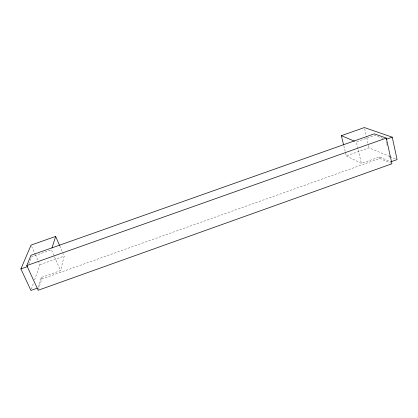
<?xml version="1.0" encoding="UTF-8"?>
<svg xmlns="http://www.w3.org/2000/svg" width="418" height="418" viewBox="0 0 418 418"><rect width="100%" height="100%" fill="white"/><g stroke="black" fill="none" stroke-linecap="round" stroke-linejoin="round"><path stroke-width="0.31" stroke-dasharray="2.09 1.57" d="M37.907 287.401L41.105 277.547L60.558 270.613L64.184 256.067L63.149 253.684M38.357 289.679L41.774 279.01L41.105 277.547M31.34 289.219L33.696 282.474M34.553 280.018L39.903 264.688L38.827 262.311M28.758 264.04L31.663 256.783L51.388 249.807L60.558 270.613M39.903 264.688L64.184 256.067M343.815 145.798L346.297 155.914L369.057 147.831L389.346 156.337M346.297 155.914L361.387 163.401L379.565 156.922L390.804 161.839M41.774 279.01L379.905 158.443L390.793 163.255M382.925 138.374L374.69 135.395L356.277 141.911L361.387 163.401M389.942 156.588L395.909 159.086M31.585 246.286L35.075 254.003M35.342 254.599L38.56 261.72M59.79 245.946L62.893 253.089M364.663 128.822L366.57 137.062M366.717 137.694L368.326 144.665M368.472 145.297L369.057 147.831M379.565 156.922L379.905 158.443M386.415 141.927L386.692 143.17M386.828 143.792L387.24 145.657M389.435 155.616L389.848 157.481"/><path stroke-width="0.63" d="M51.968 247.978L55.651 236.426L31.052 245.1L20.9 268.905L30.911 290.447L37.139 288.221M26.799 265.571L30.984 255.283L374.335 133.833L386.289 138.092L391.938 163.762L38.169 290.27L26.799 265.571L386.289 138.092M390.804 161.839L397.1 159.587L392.246 137.172L364.371 127.553L341.328 135.678L343.502 144.534M20.9 268.905L27.792 266.459M386.446 139.231L392.246 137.172M341.328 135.678L354.48 141.164M55.651 236.426L59.528 245.35"/></g></svg>
